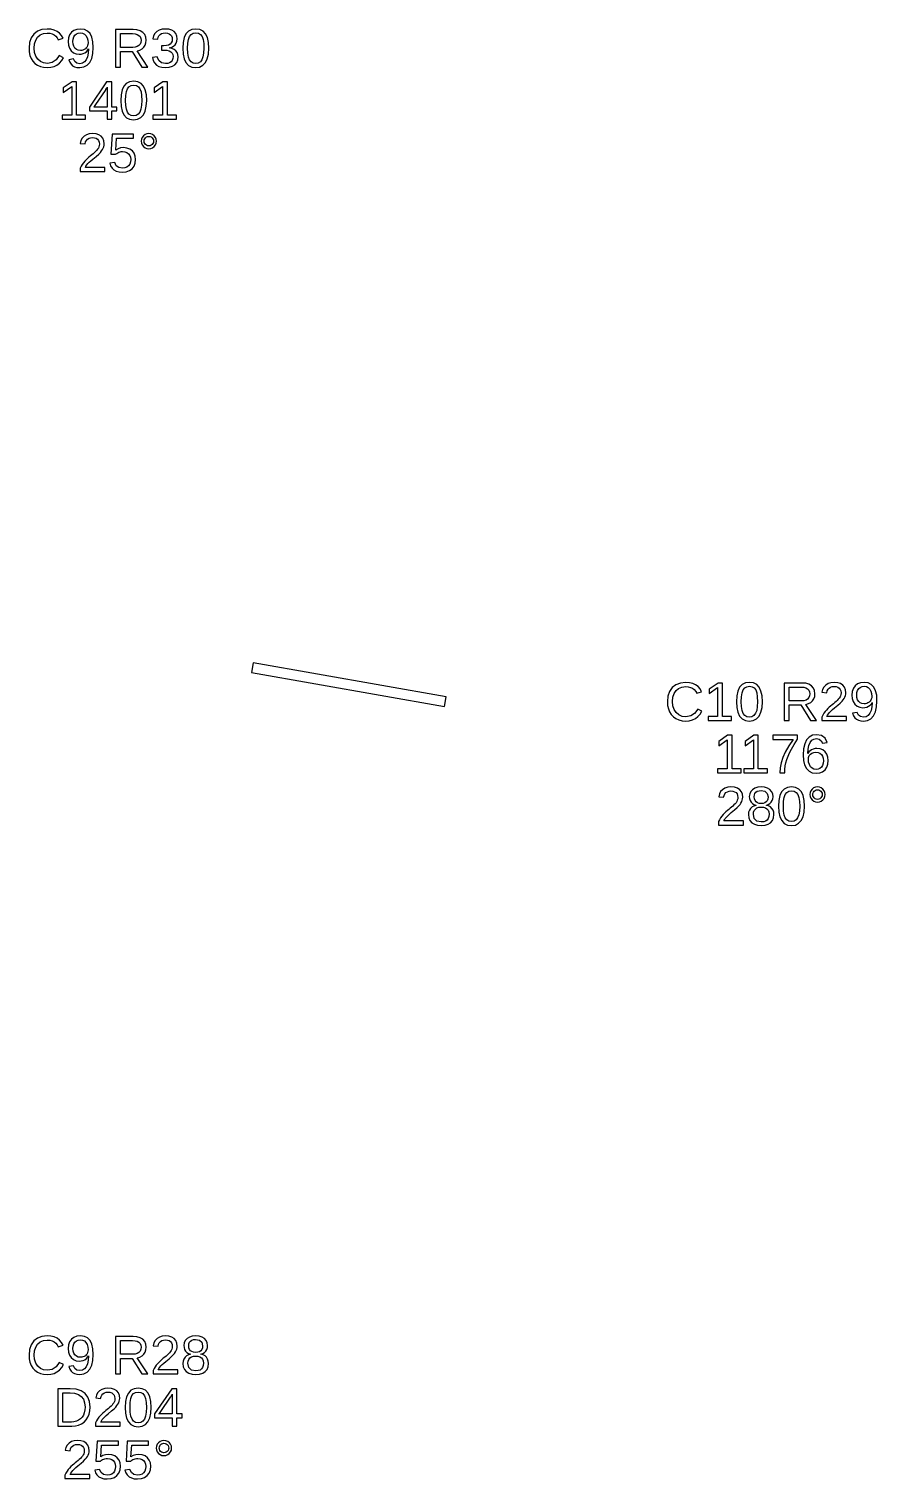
# Model space of a CAD drawing. Extents: x 194 to 2890, y 45 to 1503.
# Drawn here: x 1060.3 to 1190, y 1256 to 1478 of the extents above; entities that cross this region are included whole.
import ezdxf

# ---------------------------------------------------------------- set-up
doc = ezdxf.new("R2010")
doc.units = 0
doc.layers.get('0').update_dxf_attribs({"linetype": 'CONTINUOUS'})

msp = doc.modelspace()

# ---------------------------------------------------------------- linework, layer by layer
for points in [[(1063.63, 1472.09), (1064.13, 1472.22), (1064.58, 1472.44), (1064.97, 1472.73), (1065.3, 1473.11), (1065.57, 1473.56), (1064.94, 1473.88), (1064.47, 1473.22), (1063.86, 1472.82), (1063.13, 1472.69), (1062.54, 1472.76), (1062.05, 1472.97), (1061.64, 1473.33), (1061.33, 1473.8), (1061.15, 1474.37), (1061.08, 1475.02), (1061.14, 1475.68), (1061.32, 1476.24), (1061.61, 1476.7), (1062.01, 1477.04), (1062.51, 1477.25), (1063.09, 1477.32), (1063.48, 1477.29), (1063.83, 1477.2), (1064.14, 1477.05), (1064.41, 1476.85), (1064.62, 1476.59), (1064.78, 1476.29), (1065.52, 1476.53), (1065.29, 1476.96), (1064.99, 1477.31), (1064.62, 1477.59), (1064.17, 1477.79), (1063.66, 1477.91), (1063.09, 1477.95), (1062.28, 1477.86), (1061.59, 1477.6), (1061.04, 1477.17), (1060.62, 1476.59), (1060.38, 1475.87), (1060.3, 1475.02), (1060.33, 1474.44), (1060.44, 1473.91), (1060.63, 1473.44), (1060.88, 1473.03), (1061.2, 1472.68), (1061.59, 1472.41), (1062.04, 1472.21), (1062.54, 1472.09), (1063.09, 1472.05)], [(1068.67, 1472.14), (1069.18, 1472.4), (1069.59, 1472.84), (1069.89, 1473.45), (1070.07, 1474.21), (1070.13, 1475.11), (1070.08, 1475.98), (1069.91, 1476.69), (1069.64, 1477.24), (1069.26, 1477.64), (1068.78, 1477.87), (1068.19, 1477.95), (1067.63, 1477.89), (1067.17, 1477.72), (1066.79, 1477.44), (1066.51, 1477.05), (1066.34, 1476.58), (1066.28, 1476.02), (1066.33, 1475.48), (1066.49, 1475.01), (1066.74, 1474.62), (1067.09, 1474.32), (1067.5, 1474.15), (1067.98, 1474.09), (1068.29, 1474.11), (1068.58, 1474.19), (1068.85, 1474.31), (1069.09, 1474.47), (1069.27, 1474.67), (1069.41, 1474.9), (1069.36, 1474.23), (1069.24, 1473.67), (1069.04, 1473.23), (1068.78, 1472.9), (1068.46, 1472.71), (1068.07, 1472.64), (1067.63, 1472.72), (1067.3, 1472.96), (1067.1, 1473.36), (1066.4, 1473.25), (1066.54, 1472.86), (1066.73, 1472.56), (1066.98, 1472.33), (1067.28, 1472.18), (1067.64, 1472.08), (1068.06, 1472.05)], [(1074.3, 1474.51), (1076.09, 1474.51), (1077.58, 1472.13), (1078.47, 1472.13), (1076.84, 1474.6), (1077.25, 1474.71), (1077.59, 1474.9), (1077.87, 1475.15), (1078.08, 1475.46), (1078.2, 1475.82), (1078.24, 1476.22), (1078.19, 1476.7), (1078.01, 1477.1), (1077.72, 1477.43), (1077.32, 1477.67), (1076.82, 1477.82), (1076.22, 1477.86), (1073.52, 1477.86), (1073.52, 1472.13), (1074.3, 1472.13)], [(1081.76, 1472.1), (1082.24, 1472.24), (1082.62, 1472.49), (1082.9, 1472.82), (1083.07, 1473.23), (1083.13, 1473.71), (1083.09, 1474.06), (1082.97, 1474.36), (1082.77, 1474.63), (1082.5, 1474.83), (1082.16, 1474.98), (1081.77, 1475.06), (1081.77, 1475.07), (1082.13, 1475.18), (1082.42, 1475.33), (1082.66, 1475.54), (1082.83, 1475.79), (1082.93, 1476.09), (1082.97, 1476.43), (1082.91, 1476.87), (1082.76, 1477.25), (1082.49, 1477.55), (1082.13, 1477.77), (1081.68, 1477.91), (1081.15, 1477.95), (1080.65, 1477.91), (1080.22, 1477.77), (1079.86, 1477.56), (1079.57, 1477.26), (1079.37, 1476.89), (1079.27, 1476.46), (1080.01, 1476.4), (1080.07, 1476.68), (1080.19, 1476.91), (1080.36, 1477.1), (1080.58, 1477.24), (1080.84, 1477.32), (1081.14, 1477.35), (1081.47, 1477.32), (1081.73, 1477.23), (1081.94, 1477.08), (1082.09, 1476.88), (1082.19, 1476.64), (1082.22, 1476.35), (1082.18, 1476.07), (1082.07, 1475.83), (1081.88, 1475.63), (1081.63, 1475.48), (1081.32, 1475.4), (1080.95, 1475.37), (1080.55, 1475.37), (1080.55, 1474.73), (1080.97, 1474.73), (1081.38, 1474.7), (1081.73, 1474.61), (1082.01, 1474.47), (1082.21, 1474.27), (1082.33, 1474.03), (1082.37, 1473.74), (1082.33, 1473.41), (1082.23, 1473.14), (1082.05, 1472.93), (1081.81, 1472.78), (1081.52, 1472.69), (1081.18, 1472.66), (1080.55, 1472.77), (1080.14, 1473.11), (1079.93, 1473.67), (1079.18, 1473.6), (1079.29, 1473.13), (1079.49, 1472.75), (1079.79, 1472.44), (1080.18, 1472.22), (1080.64, 1472.09), (1081.18, 1472.05)], [(1086.41, 1472.13), (1086.9, 1472.39), (1087.3, 1472.81), (1087.58, 1473.39), (1087.75, 1474.12), (1087.8, 1475), (1087.75, 1475.89), (1087.59, 1476.63), (1087.32, 1477.21), (1086.94, 1477.62), (1086.44, 1477.87), (1085.82, 1477.95), (1085.19, 1477.87), (1084.68, 1477.62), (1084.3, 1477.21), (1084.03, 1476.64), (1083.87, 1475.9), (1083.82, 1475), (1083.87, 1474.11), (1084.04, 1473.38), (1084.31, 1472.8), (1084.7, 1472.38), (1085.2, 1472.13), (1085.8, 1472.05)], [(1067.83, 1474.71), (1067.56, 1474.83), (1067.33, 1475.03), (1067.16, 1475.3), (1067.06, 1475.63), (1067.03, 1476.02), (1067.06, 1476.4), (1067.16, 1476.73), (1067.33, 1477), (1067.56, 1477.2), (1067.84, 1477.32), (1068.16, 1477.36), (1068.5, 1477.31), (1068.78, 1477.17), (1069.02, 1476.93), (1069.19, 1476.62), (1069.3, 1476.25), (1069.33, 1475.82), (1069.32, 1475.6), (1069.26, 1475.4), (1069.18, 1475.22), (1069.06, 1475.06), (1068.92, 1474.92), (1068.75, 1474.81), (1068.56, 1474.73), (1068.36, 1474.68), (1068.16, 1474.67)], [(1074.3, 1475.13), (1074.3, 1477.24), (1076.14, 1477.24), (1076.54, 1477.21), (1076.86, 1477.13), (1077.12, 1476.98), (1077.31, 1476.78), (1077.42, 1476.52), (1077.46, 1476.22), (1077.43, 1475.9), (1077.31, 1475.63), (1077.13, 1475.41), (1076.87, 1475.25), (1076.56, 1475.16), (1076.18, 1475.13)], [(1085.41, 1472.71), (1085.1, 1472.9), (1084.86, 1473.21), (1084.69, 1473.66), (1084.59, 1474.26), (1084.56, 1475), (1084.59, 1475.76), (1084.69, 1476.36), (1084.85, 1476.81), (1085.09, 1477.11), (1085.42, 1477.29), (1085.82, 1477.36), (1086.22, 1477.29), (1086.54, 1477.11), (1086.77, 1476.8), (1086.93, 1476.35), (1087.03, 1475.75), (1087.06, 1475), (1087.02, 1474.27), (1086.92, 1473.68), (1086.76, 1473.23), (1086.52, 1472.91), (1086.2, 1472.71), (1085.81, 1472.65)], [(1068.96, 1464.75), (1067.56, 1464.75), (1067.56, 1469.86), (1066.89, 1469.86), (1065.53, 1468.93), (1065.53, 1468.24), (1066.83, 1469.16), (1066.83, 1464.75), (1065.37, 1464.75), (1065.37, 1464.13), (1068.96, 1464.13)], [(1072.95, 1465.43), (1073.76, 1465.43), (1073.76, 1466.01), (1072.95, 1466.01), (1072.95, 1469.86), (1072.18, 1469.86), (1069.56, 1466), (1069.56, 1465.43), (1072.26, 1465.43), (1072.26, 1464.13), (1072.95, 1464.13)], [(1070.23, 1466.01), (1070.3, 1466.09), (1070.52, 1466.39), (1071.99, 1468.55), (1072.03, 1468.62), (1072.08, 1468.71), (1072.14, 1468.82), (1072.2, 1468.93), (1072.24, 1469), (1072.26, 1469.04), (1072.26, 1466.01)], [(1076.91, 1464.13), (1077.41, 1464.39), (1077.8, 1464.81), (1078.08, 1465.39), (1078.25, 1466.12), (1078.31, 1467), (1078.26, 1467.89), (1078.09, 1468.63), (1077.83, 1469.21), (1077.45, 1469.62), (1076.95, 1469.87), (1076.33, 1469.95), (1075.7, 1469.87), (1075.19, 1469.62), (1074.81, 1469.21), (1074.54, 1468.64), (1074.38, 1467.9), (1074.33, 1467), (1074.38, 1466.11), (1074.55, 1465.38), (1074.82, 1464.8), (1075.21, 1464.38), (1075.7, 1464.13), (1076.31, 1464.05)], [(1075.92, 1464.71), (1075.6, 1464.9), (1075.37, 1465.21), (1075.2, 1465.66), (1075.1, 1466.26), (1075.07, 1467), (1075.1, 1467.76), (1075.2, 1468.36), (1075.36, 1468.81), (1075.6, 1469.11), (1075.92, 1469.29), (1076.33, 1469.36), (1076.73, 1469.29), (1077.04, 1469.11), (1077.28, 1468.8), (1077.44, 1468.35), (1077.53, 1467.75), (1077.56, 1467), (1077.53, 1466.27), (1077.43, 1465.68), (1077.26, 1465.23), (1077.02, 1464.91), (1076.71, 1464.71), (1076.32, 1464.65)], [(1082.86, 1464.75), (1081.47, 1464.75), (1081.47, 1469.86), (1080.79, 1469.86), (1079.44, 1468.93), (1079.44, 1468.24), (1080.73, 1469.16), (1080.73, 1464.75), (1079.27, 1464.75), (1079.27, 1464.13), (1082.86, 1464.13)], [(1071.91, 1456.75), (1068.92, 1456.75), (1069.02, 1456.95), (1069.16, 1457.14), (1069.32, 1457.35), (1069.53, 1457.56), (1069.78, 1457.79), (1070.07, 1458.04), (1070.57, 1458.46), (1070.96, 1458.8), (1071.22, 1459.06), (1071.4, 1459.28), (1071.55, 1459.5), (1071.67, 1459.72), (1071.76, 1459.94), (1071.81, 1460.16), (1071.82, 1460.38), (1071.77, 1460.84), (1071.62, 1461.23), (1071.36, 1461.54), (1071, 1461.77), (1070.56, 1461.9), (1070.03, 1461.95), (1069.53, 1461.9), (1069.1, 1461.77), (1068.73, 1461.54), (1068.45, 1461.24), (1068.25, 1460.88), (1068.15, 1460.45), (1068.9, 1460.38), (1068.96, 1460.66), (1069.08, 1460.9), (1069.26, 1461.09), (1069.48, 1461.23), (1069.73, 1461.32), (1070.03, 1461.35), (1070.33, 1461.32), (1070.59, 1461.23), (1070.8, 1461.09), (1070.95, 1460.89), (1071.04, 1460.65), (1071.07, 1460.35), (1071.05, 1460.13), (1071, 1459.92), (1070.91, 1459.73), (1070.79, 1459.55), (1070.65, 1459.37), (1070.49, 1459.2), (1070.31, 1459.03), (1070.12, 1458.86), (1069.91, 1458.69), (1069.69, 1458.52), (1069.47, 1458.34), (1069.25, 1458.15), (1069.04, 1457.94), (1068.83, 1457.72), (1068.62, 1457.49), (1068.44, 1457.23), (1068.27, 1456.95), (1068.12, 1456.65), (1068.12, 1456.13), (1071.91, 1456.13)], [(1075.17, 1456.11), (1075.67, 1456.28), (1076.08, 1456.57), (1076.38, 1456.96), (1076.56, 1457.44), (1076.62, 1458), (1076.56, 1458.5), (1076.39, 1458.93), (1076.12, 1459.29), (1075.74, 1459.57), (1075.29, 1459.73), (1074.77, 1459.79), (1074.32, 1459.75), (1073.93, 1459.63), (1073.58, 1459.42), (1073.69, 1461.24), (1076.28, 1461.24), (1076.28, 1461.86), (1073.03, 1461.86), (1072.83, 1458.78), (1073.55, 1458.78), (1073.72, 1458.92), (1073.89, 1459.02), (1074.06, 1459.1), (1074.24, 1459.15), (1074.42, 1459.18), (1074.62, 1459.19), (1074.97, 1459.15), (1075.27, 1459.04), (1075.52, 1458.86), (1075.71, 1458.61), (1075.82, 1458.32), (1075.86, 1457.98), (1075.82, 1457.6), (1075.71, 1457.27), (1075.52, 1457), (1075.27, 1456.81), (1074.96, 1456.69), (1074.6, 1456.65), (1074.04, 1456.74), (1073.64, 1457.03), (1073.41, 1457.5), (1072.67, 1457.41), (1072.79, 1457.01), (1073, 1456.67), (1073.29, 1456.4), (1073.65, 1456.21), (1074.08, 1456.09), (1074.58, 1456.05)], [(1078.94, 1459.67), (1079.21, 1459.78), (1079.46, 1459.97), (1079.65, 1460.21), (1079.76, 1460.48), (1079.8, 1460.79), (1079.76, 1461.1), (1079.65, 1461.37), (1079.46, 1461.61), (1079.22, 1461.8), (1078.94, 1461.91), (1078.63, 1461.95), (1078.32, 1461.91), (1078.05, 1461.8), (1077.8, 1461.61), (1077.62, 1461.37), (1077.5, 1461.09), (1077.46, 1460.79), (1077.5, 1460.49), (1077.62, 1460.22), (1077.81, 1459.97), (1078.05, 1459.78), (1078.33, 1459.67), (1078.63, 1459.63)], [(1078.44, 1460.08), (1078.27, 1460.15), (1078.12, 1460.27), (1078, 1460.43), (1077.93, 1460.6), (1077.91, 1460.79), (1077.93, 1460.98), (1078, 1461.15), (1078.12, 1461.31), (1078.27, 1461.43), (1078.44, 1461.5), (1078.63, 1461.52), (1078.83, 1461.5), (1079, 1461.43), (1079.15, 1461.31), (1079.26, 1461.16), (1079.33, 1460.99), (1079.36, 1460.79), (1079.33, 1460.6), (1079.26, 1460.42), (1079.15, 1460.27), (1078.99, 1460.15), (1078.82, 1460.08), (1078.63, 1460.06)], [(1124.13, 1375.74), (1094.59, 1380.95), (1094.33, 1379.47), (1123.87, 1374.26)], [(1161.31, 1372.09), (1161.81, 1372.22), (1162.26, 1372.44), (1162.66, 1372.73), (1162.99, 1373.11), (1163.26, 1373.56), (1162.62, 1373.88), (1162.15, 1373.22), (1161.55, 1372.82), (1160.81, 1372.69), (1160.23, 1372.76), (1159.73, 1372.97), (1159.32, 1373.33), (1159.01, 1373.8), (1158.83, 1374.37), (1158.77, 1375.02), (1158.83, 1375.68), (1159, 1376.24), (1159.3, 1376.7), (1159.7, 1377.04), (1160.19, 1377.25), (1160.78, 1377.32), (1161.16, 1377.29), (1161.51, 1377.2), (1161.83, 1377.05), (1162.09, 1376.85), (1162.31, 1376.59), (1162.47, 1376.29), (1163.2, 1376.53), (1162.97, 1376.96), (1162.67, 1377.31), (1162.3, 1377.59), (1161.86, 1377.79), (1161.35, 1377.91), (1160.77, 1377.95), (1159.96, 1377.86), (1159.28, 1377.6), (1158.72, 1377.17), (1158.31, 1376.59), (1158.06, 1375.87), (1157.98, 1375.02), (1158.02, 1374.44), (1158.13, 1373.91), (1158.31, 1373.44), (1158.56, 1373.03), (1158.89, 1372.68), (1159.27, 1372.41), (1159.72, 1372.21), (1160.22, 1372.09), (1160.77, 1372.05)], [(1167.8, 1372.75), (1166.41, 1372.75), (1166.41, 1377.86), (1165.73, 1377.86), (1164.37, 1376.93), (1164.37, 1376.24), (1165.67, 1377.16), (1165.67, 1372.75), (1164.21, 1372.75), (1164.21, 1372.13), (1167.8, 1372.13)], [(1171.12, 1372.13), (1171.62, 1372.39), (1172.01, 1372.81), (1172.29, 1373.39), (1172.46, 1374.12), (1172.52, 1375), (1172.46, 1375.89), (1172.3, 1376.63), (1172.03, 1377.21), (1171.65, 1377.62), (1171.16, 1377.87), (1170.54, 1377.95), (1169.91, 1377.87), (1169.4, 1377.62), (1169.02, 1377.21), (1168.75, 1376.64), (1168.59, 1375.9), (1168.53, 1375), (1168.59, 1374.11), (1168.75, 1373.38), (1169.03, 1372.8), (1169.42, 1372.38), (1169.91, 1372.13), (1170.51, 1372.05)], [(1170.13, 1372.71), (1169.81, 1372.9), (1169.57, 1373.21), (1169.41, 1373.66), (1169.31, 1374.26), (1169.27, 1375), (1169.31, 1375.76), (1169.4, 1376.36), (1169.57, 1376.81), (1169.81, 1377.11), (1170.13, 1377.29), (1170.54, 1377.36), (1170.94, 1377.29), (1171.25, 1377.11), (1171.49, 1376.8), (1171.64, 1376.35), (1171.74, 1375.75), (1171.77, 1375), (1171.74, 1374.27), (1171.64, 1373.68), (1171.47, 1373.23), (1171.23, 1372.91), (1170.92, 1372.71), (1170.52, 1372.65)], [(1176.62, 1374.51), (1178.4, 1374.51), (1179.89, 1372.13), (1180.79, 1372.13), (1179.16, 1374.6), (1179.57, 1374.71), (1179.91, 1374.9), (1180.19, 1375.15), (1180.4, 1375.46), (1180.52, 1375.82), (1180.56, 1376.22), (1180.5, 1376.7), (1180.33, 1377.1), (1180.03, 1377.43), (1179.63, 1377.67), (1179.14, 1377.82), (1178.54, 1377.86), (1175.84, 1377.86), (1175.84, 1372.13), (1176.62, 1372.13)], [(1176.62, 1375.13), (1176.62, 1377.24), (1178.46, 1377.24), (1178.85, 1377.21), (1179.18, 1377.13), (1179.44, 1376.98), (1179.63, 1376.78), (1179.74, 1376.52), (1179.78, 1376.22), (1179.74, 1375.9), (1179.63, 1375.63), (1179.44, 1375.41), (1179.19, 1375.25), (1178.87, 1375.16), (1178.49, 1375.13)], [(1185.39, 1372.75), (1182.4, 1372.75), (1182.5, 1372.95), (1182.63, 1373.14), (1182.8, 1373.35), (1183, 1373.56), (1183.25, 1373.79), (1183.54, 1374.04), (1184.05, 1374.46), (1184.43, 1374.8), (1184.7, 1375.06), (1184.88, 1375.28), (1185.03, 1375.5), (1185.15, 1375.72), (1185.23, 1375.94), (1185.28, 1376.16), (1185.3, 1376.38), (1185.25, 1376.84), (1185.09, 1377.23), (1184.84, 1377.54), (1184.48, 1377.77), (1184.04, 1377.9), (1183.5, 1377.95), (1183.01, 1377.9), (1182.58, 1377.77), (1182.21, 1377.54), (1181.92, 1377.24), (1181.73, 1376.88), (1181.63, 1376.45), (1182.38, 1376.38), (1182.44, 1376.66), (1182.56, 1376.9), (1182.73, 1377.09), (1182.95, 1377.23), (1183.21, 1377.32), (1183.5, 1377.35), (1183.81, 1377.32), (1184.06, 1377.23), (1184.27, 1377.09), (1184.43, 1376.89), (1184.52, 1376.65), (1184.55, 1376.35), (1184.53, 1376.13), (1184.48, 1375.92), (1184.39, 1375.73), (1184.27, 1375.55), (1184.13, 1375.37), (1183.97, 1375.2), (1183.79, 1375.03), (1183.59, 1374.86), (1183.38, 1374.69), (1183.17, 1374.52), (1182.95, 1374.34), (1182.73, 1374.15), (1182.51, 1373.94), (1182.3, 1373.72), (1182.1, 1373.49), (1181.91, 1373.23), (1181.74, 1372.95), (1181.59, 1372.65), (1181.59, 1372.13), (1185.39, 1372.13)], [(1188.59, 1372.14), (1189.1, 1372.4), (1189.51, 1372.84), (1189.81, 1373.45), (1189.99, 1374.21), (1190.05, 1375.11), (1190, 1375.98), (1189.83, 1376.69), (1189.56, 1377.24), (1189.18, 1377.64), (1188.7, 1377.87), (1188.11, 1377.95), (1187.55, 1377.89), (1187.09, 1377.72), (1186.71, 1377.44), (1186.43, 1377.05), (1186.26, 1376.58), (1186.2, 1376.02), (1186.25, 1375.48), (1186.41, 1375.01), (1186.66, 1374.62), (1187.01, 1374.32), (1187.42, 1374.15), (1187.9, 1374.09), (1188.21, 1374.11), (1188.5, 1374.19), (1188.77, 1374.31), (1189.01, 1374.47), (1189.19, 1374.67), (1189.33, 1374.9), (1189.28, 1374.23), (1189.16, 1373.67), (1188.96, 1373.23), (1188.7, 1372.9), (1188.38, 1372.71), (1187.99, 1372.64), (1187.55, 1372.72), (1187.22, 1372.96), (1187.02, 1373.36), (1186.32, 1373.25), (1186.46, 1372.86), (1186.65, 1372.56), (1186.9, 1372.33), (1187.2, 1372.18), (1187.56, 1372.08), (1187.97, 1372.05)], [(1187.75, 1374.71), (1187.48, 1374.83), (1187.25, 1375.03), (1187.08, 1375.3), (1186.98, 1375.63), (1186.95, 1376.02), (1186.98, 1376.4), (1187.08, 1376.73), (1187.25, 1377), (1187.48, 1377.2), (1187.76, 1377.32), (1188.08, 1377.36), (1188.42, 1377.31), (1188.7, 1377.17), (1188.94, 1376.93), (1189.11, 1376.62), (1189.22, 1376.25), (1189.25, 1375.82), (1189.24, 1375.6), (1189.18, 1375.4), (1189.1, 1375.22), (1188.98, 1375.06), (1188.84, 1374.92), (1188.67, 1374.81), (1188.48, 1374.73), (1188.28, 1374.68), (1188.08, 1374.67)], [(1169.27, 1364.75), (1167.87, 1364.75), (1167.87, 1369.86), (1167.2, 1369.86), (1165.84, 1368.93), (1165.84, 1368.24), (1167.14, 1369.16), (1167.14, 1364.75), (1165.67, 1364.75), (1165.67, 1364.13), (1169.27, 1364.13)], [(1173.28, 1364.75), (1171.89, 1364.75), (1171.89, 1369.86), (1171.21, 1369.86), (1169.86, 1368.93), (1169.86, 1368.24), (1171.15, 1369.16), (1171.15, 1364.75), (1169.69, 1364.75), (1169.69, 1364.13), (1173.28, 1364.13)], [(1175.96, 1364.65), (1176.02, 1365.17), (1176.12, 1365.67), (1176.26, 1366.16), (1176.44, 1366.66), (1176.67, 1367.17), (1176.96, 1367.74), (1177.38, 1368.44), (1177.91, 1369.27), (1177.91, 1369.86), (1174.12, 1369.86), (1174.12, 1369.24), (1177.2, 1369.24), (1176.54, 1368.23), (1176.02, 1367.3), (1175.64, 1366.44), (1175.38, 1365.65), (1175.23, 1364.88), (1175.18, 1364.13), (1175.94, 1364.13)], [(1181.28, 1364.11), (1181.73, 1364.28), (1182.1, 1364.57), (1182.37, 1364.97), (1182.54, 1365.44), (1182.59, 1366.01), (1182.54, 1366.53), (1182.39, 1366.97), (1182.13, 1367.34), (1181.78, 1367.62), (1181.36, 1367.78), (1180.87, 1367.84), (1180.57, 1367.82), (1180.29, 1367.75), (1180.04, 1367.64), (1179.81, 1367.5), (1179.63, 1367.31), (1179.48, 1367.08), (1179.52, 1367.76), (1179.63, 1368.32), (1179.82, 1368.77), (1180.08, 1369.1), (1180.4, 1369.29), (1180.79, 1369.36), (1181.22, 1369.28), (1181.53, 1369.04), (1181.73, 1368.66), (1182.43, 1368.78), (1182.1, 1369.43), (1181.56, 1369.82), (1180.8, 1369.95), (1180.19, 1369.86), (1179.69, 1369.6), (1179.28, 1369.15), (1178.99, 1368.54), (1178.81, 1367.78), (1178.75, 1366.87), (1178.81, 1366.02), (1178.98, 1365.32), (1179.26, 1364.77), (1179.65, 1364.37), (1180.15, 1364.13), (1180.74, 1364.05)], [(1180.4, 1364.69), (1180.12, 1364.83), (1179.88, 1365.06), (1179.7, 1365.37), (1179.59, 1365.73), (1179.55, 1366.15), (1179.59, 1366.47), (1179.69, 1366.75), (1179.87, 1366.97), (1180.1, 1367.14), (1180.37, 1367.24), (1180.69, 1367.27), (1181.03, 1367.24), (1181.31, 1367.12), (1181.54, 1366.93), (1181.71, 1366.68), (1181.81, 1366.36), (1181.85, 1365.97), (1181.82, 1365.59), (1181.72, 1365.26), (1181.55, 1365), (1181.32, 1364.8), (1181.05, 1364.68), (1180.72, 1364.64)], [(1169.6, 1356.75), (1166.61, 1356.75), (1166.71, 1356.95), (1166.84, 1357.14), (1167.01, 1357.35), (1167.21, 1357.56), (1167.46, 1357.79), (1167.75, 1358.04), (1168.26, 1358.46), (1168.64, 1358.8), (1168.9, 1359.06), (1169.09, 1359.28), (1169.24, 1359.5), (1169.36, 1359.72), (1169.44, 1359.94), (1169.49, 1360.16), (1169.51, 1360.38), (1169.46, 1360.84), (1169.3, 1361.23), (1169.04, 1361.54), (1168.69, 1361.77), (1168.24, 1361.9), (1167.71, 1361.95), (1167.21, 1361.9), (1166.78, 1361.77), (1166.42, 1361.54), (1166.13, 1361.24), (1165.93, 1360.88), (1165.83, 1360.45), (1166.58, 1360.38), (1166.65, 1360.66), (1166.76, 1360.9), (1166.94, 1361.09), (1167.16, 1361.23), (1167.42, 1361.32), (1167.71, 1361.35), (1168.01, 1361.32), (1168.27, 1361.23), (1168.48, 1361.09), (1168.63, 1360.89), (1168.72, 1360.65), (1168.75, 1360.35), (1168.74, 1360.13), (1168.68, 1359.92), (1168.59, 1359.73), (1168.48, 1359.55), (1168.34, 1359.37), (1168.17, 1359.2), (1167.99, 1359.03), (1167.8, 1358.86), (1167.59, 1358.69), (1167.37, 1358.52), (1167.16, 1358.34), (1166.94, 1358.15), (1166.72, 1357.94), (1166.51, 1357.72), (1166.31, 1357.49), (1166.12, 1357.23), (1165.95, 1356.95), (1165.8, 1356.65), (1165.8, 1356.13), (1169.6, 1356.13)], [(1172.92, 1356.1), (1173.4, 1356.25), (1173.78, 1356.49), (1174.06, 1356.83), (1174.23, 1357.24), (1174.29, 1357.73), (1174.25, 1358.09), (1174.15, 1358.4), (1173.98, 1358.67), (1173.75, 1358.89), (1173.47, 1359.05), (1173.13, 1359.14), (1173.13, 1359.15), (1173.42, 1359.25), (1173.67, 1359.4), (1173.87, 1359.61), (1174.03, 1359.87), (1174.12, 1360.16), (1174.15, 1360.47), (1174.09, 1360.89), (1173.93, 1361.25), (1173.66, 1361.55), (1173.29, 1361.77), (1172.84, 1361.91), (1172.32, 1361.95), (1171.81, 1361.9), (1171.37, 1361.77), (1171, 1361.54), (1170.73, 1361.24), (1170.57, 1360.89), (1170.51, 1360.48), (1170.54, 1360.17), (1170.63, 1359.88), (1170.78, 1359.62), (1170.99, 1359.41), (1171.23, 1359.25), (1171.52, 1359.15), (1171.52, 1359.13), (1171.21, 1359.04), (1170.93, 1358.89), (1170.7, 1358.67), (1170.52, 1358.39), (1170.41, 1358.08), (1170.38, 1357.72), (1170.44, 1357.23), (1170.61, 1356.82), (1170.9, 1356.49), (1171.29, 1356.24), (1171.77, 1356.1), (1172.34, 1356.05)], [(1172.01, 1359.45), (1171.75, 1359.54), (1171.54, 1359.68), (1171.39, 1359.88), (1171.29, 1360.13), (1171.26, 1360.43), (1171.29, 1360.73), (1171.38, 1360.97), (1171.53, 1361.16), (1171.74, 1361.3), (1172, 1361.38), (1172.32, 1361.4), (1172.91, 1361.3), (1173.27, 1360.97), (1173.39, 1360.43), (1173.36, 1360.11), (1173.27, 1359.85), (1173.11, 1359.66), (1172.91, 1359.53), (1172.64, 1359.45), (1172.33, 1359.42)], [(1177.56, 1356.13), (1178.06, 1356.39), (1178.45, 1356.81), (1178.73, 1357.39), (1178.9, 1358.12), (1178.96, 1359), (1178.91, 1359.89), (1178.75, 1360.63), (1178.48, 1361.21), (1178.1, 1361.62), (1177.6, 1361.87), (1176.98, 1361.95), (1176.35, 1361.87), (1175.84, 1361.62), (1175.46, 1361.21), (1175.19, 1360.64), (1175.03, 1359.9), (1174.98, 1359), (1175.03, 1358.11), (1175.2, 1357.38), (1175.47, 1356.8), (1175.86, 1356.38), (1176.35, 1356.13), (1176.96, 1356.05)], [(1176.57, 1356.71), (1176.25, 1356.9), (1176.02, 1357.21), (1175.85, 1357.66), (1175.75, 1358.26), (1175.72, 1359), (1175.75, 1359.76), (1175.85, 1360.36), (1176.01, 1360.81), (1176.25, 1361.11), (1176.57, 1361.29), (1176.98, 1361.36), (1177.38, 1361.29), (1177.7, 1361.11), (1177.93, 1360.8), (1178.09, 1360.35), (1178.18, 1359.75), (1178.22, 1359), (1178.18, 1358.27), (1178.08, 1357.68), (1177.91, 1357.23), (1177.68, 1356.91), (1177.36, 1356.71), (1176.97, 1356.65)], [(1181.25, 1359.67), (1181.53, 1359.78), (1181.77, 1359.97), (1181.96, 1360.21), (1182.08, 1360.48), (1182.12, 1360.79), (1182.08, 1361.1), (1181.97, 1361.37), (1181.78, 1361.61), (1181.53, 1361.8), (1181.26, 1361.91), (1180.95, 1361.95), (1180.64, 1361.91), (1180.36, 1361.8), (1180.12, 1361.61), (1179.93, 1361.37), (1179.82, 1361.09), (1179.78, 1360.79), (1179.82, 1360.49), (1179.93, 1360.22), (1180.13, 1359.97), (1180.37, 1359.78), (1180.64, 1359.67), (1180.95, 1359.63)], [(1180.76, 1360.08), (1180.59, 1360.15), (1180.44, 1360.27), (1180.32, 1360.43), (1180.25, 1360.6), (1180.23, 1360.79), (1180.25, 1360.98), (1180.32, 1361.15), (1180.44, 1361.31), (1180.59, 1361.43), (1180.76, 1361.5), (1180.95, 1361.52), (1181.14, 1361.5), (1181.31, 1361.43), (1181.46, 1361.31), (1181.58, 1361.16), (1181.65, 1360.99), (1181.67, 1360.79), (1181.65, 1360.6), (1181.58, 1360.42), (1181.46, 1360.27), (1181.31, 1360.15), (1181.14, 1360.08), (1180.95, 1360.06)], [(1171.67, 1356.73), (1171.27, 1357.13), (1171.14, 1357.78), (1171.17, 1358.1), (1171.27, 1358.36), (1171.45, 1358.58), (1171.68, 1358.74), (1171.97, 1358.84), (1172.32, 1358.87), (1172.67, 1358.84), (1172.97, 1358.75), (1173.21, 1358.6), (1173.39, 1358.39), (1173.49, 1358.13), (1173.53, 1357.8), (1173.5, 1357.42), (1173.4, 1357.12), (1173.23, 1356.89), (1173.01, 1356.73), (1172.71, 1356.63), (1172.34, 1356.6)], [(1063.63, 1272.09), (1064.13, 1272.22), (1064.58, 1272.44), (1064.97, 1272.73), (1065.3, 1273.11), (1065.57, 1273.56), (1064.94, 1273.88), (1064.47, 1273.22), (1063.86, 1272.82), (1063.13, 1272.69), (1062.54, 1272.76), (1062.05, 1272.97), (1061.64, 1273.33), (1061.33, 1273.8), (1061.15, 1274.37), (1061.08, 1275.02), (1061.14, 1275.68), (1061.32, 1276.24), (1061.61, 1276.7), (1062.01, 1277.04), (1062.51, 1277.25), (1063.09, 1277.32), (1063.48, 1277.29), (1063.83, 1277.2), (1064.14, 1277.05), (1064.41, 1276.85), (1064.62, 1276.59), (1064.78, 1276.29), (1065.52, 1276.53), (1065.29, 1276.96), (1064.99, 1277.31), (1064.62, 1277.59), (1064.17, 1277.79), (1063.66, 1277.91), (1063.09, 1277.95), (1062.28, 1277.86), (1061.59, 1277.6), (1061.04, 1277.17), (1060.62, 1276.59), (1060.38, 1275.87), (1060.3, 1275.02), (1060.33, 1274.44), (1060.44, 1273.91), (1060.63, 1273.44), (1060.88, 1273.03), (1061.2, 1272.68), (1061.59, 1272.41), (1062.04, 1272.21), (1062.54, 1272.09), (1063.09, 1272.05)], [(1068.67, 1272.14), (1069.18, 1272.4), (1069.59, 1272.84), (1069.89, 1273.45), (1070.07, 1274.21), (1070.13, 1275.11), (1070.08, 1275.98), (1069.91, 1276.69), (1069.64, 1277.24), (1069.26, 1277.64), (1068.78, 1277.87), (1068.19, 1277.95), (1067.63, 1277.89), (1067.17, 1277.72), (1066.79, 1277.44), (1066.51, 1277.05), (1066.34, 1276.58), (1066.28, 1276.02), (1066.33, 1275.48), (1066.49, 1275.01), (1066.74, 1274.62), (1067.09, 1274.32), (1067.5, 1274.15), (1067.98, 1274.09), (1068.29, 1274.11), (1068.58, 1274.19), (1068.85, 1274.31), (1069.09, 1274.47), (1069.27, 1274.67), (1069.41, 1274.9), (1069.36, 1274.23), (1069.24, 1273.67), (1069.04, 1273.23), (1068.78, 1272.9), (1068.46, 1272.71), (1068.07, 1272.64), (1067.63, 1272.72), (1067.3, 1272.96), (1067.1, 1273.36), (1066.4, 1273.25), (1066.54, 1272.86), (1066.73, 1272.56), (1066.98, 1272.33), (1067.28, 1272.18), (1067.64, 1272.08), (1068.06, 1272.05)], [(1067.83, 1274.71), (1067.56, 1274.83), (1067.33, 1275.03), (1067.16, 1275.3), (1067.06, 1275.63), (1067.03, 1276.02), (1067.06, 1276.4), (1067.16, 1276.73), (1067.33, 1277), (1067.56, 1277.2), (1067.84, 1277.32), (1068.16, 1277.36), (1068.5, 1277.31), (1068.78, 1277.17), (1069.02, 1276.93), (1069.19, 1276.62), (1069.3, 1276.25), (1069.33, 1275.82), (1069.32, 1275.6), (1069.26, 1275.4), (1069.18, 1275.22), (1069.06, 1275.06), (1068.92, 1274.92), (1068.75, 1274.81), (1068.56, 1274.73), (1068.36, 1274.68), (1068.16, 1274.67)], [(1074.3, 1274.51), (1076.09, 1274.51), (1077.58, 1272.13), (1078.47, 1272.13), (1076.84, 1274.6), (1077.25, 1274.71), (1077.59, 1274.9), (1077.87, 1275.15), (1078.08, 1275.46), (1078.2, 1275.82), (1078.24, 1276.22), (1078.19, 1276.7), (1078.01, 1277.1), (1077.72, 1277.43), (1077.32, 1277.67), (1076.82, 1277.82), (1076.22, 1277.86), (1073.52, 1277.86), (1073.52, 1272.13), (1074.3, 1272.13)], [(1074.3, 1275.13), (1074.3, 1277.24), (1076.14, 1277.24), (1076.54, 1277.21), (1076.86, 1277.13), (1077.12, 1276.98), (1077.31, 1276.78), (1077.42, 1276.52), (1077.46, 1276.22), (1077.43, 1275.9), (1077.31, 1275.63), (1077.13, 1275.41), (1076.87, 1275.25), (1076.56, 1275.16), (1076.18, 1275.13)], [(1083.07, 1272.75), (1080.08, 1272.75), (1080.18, 1272.95), (1080.31, 1273.14), (1080.48, 1273.35), (1080.69, 1273.56), (1080.94, 1273.79), (1081.23, 1274.04), (1081.73, 1274.46), (1082.12, 1274.8), (1082.38, 1275.06), (1082.56, 1275.28), (1082.71, 1275.5), (1082.83, 1275.72), (1082.92, 1275.94), (1082.97, 1276.16), (1082.98, 1276.38), (1082.93, 1276.84), (1082.78, 1277.23), (1082.52, 1277.54), (1082.16, 1277.77), (1081.72, 1277.9), (1081.19, 1277.95), (1080.69, 1277.9), (1080.26, 1277.77), (1079.89, 1277.54), (1079.61, 1277.24), (1079.41, 1276.88), (1079.31, 1276.45), (1080.06, 1276.38), (1080.12, 1276.66), (1080.24, 1276.9), (1080.41, 1277.09), (1080.64, 1277.23), (1080.89, 1277.32), (1081.19, 1277.35), (1081.49, 1277.32), (1081.75, 1277.23), (1081.95, 1277.09), (1082.11, 1276.89), (1082.2, 1276.65), (1082.23, 1276.35), (1082.21, 1276.13), (1082.16, 1275.92), (1082.07, 1275.73), (1081.95, 1275.55), (1081.81, 1275.37), (1081.65, 1275.2), (1081.47, 1275.03), (1081.27, 1274.86), (1081.07, 1274.69), (1080.85, 1274.52), (1080.63, 1274.34), (1080.41, 1274.15), (1080.2, 1273.94), (1079.99, 1273.72), (1079.78, 1273.49), (1079.59, 1273.23), (1079.43, 1272.95), (1079.28, 1272.65), (1079.28, 1272.13), (1083.07, 1272.13)], [(1086.39, 1272.1), (1086.88, 1272.25), (1087.26, 1272.49), (1087.54, 1272.83), (1087.71, 1273.24), (1087.77, 1273.73), (1087.73, 1274.09), (1087.63, 1274.4), (1087.46, 1274.67), (1087.23, 1274.89), (1086.94, 1275.05), (1086.61, 1275.14), (1086.61, 1275.15), (1086.9, 1275.25), (1087.15, 1275.4), (1087.35, 1275.61), (1087.5, 1275.87), (1087.59, 1276.16), (1087.62, 1276.47), (1087.57, 1276.89), (1087.4, 1277.25), (1087.13, 1277.55), (1086.77, 1277.77), (1086.32, 1277.91), (1085.8, 1277.95), (1085.28, 1277.9), (1084.84, 1277.77), (1084.48, 1277.54), (1084.21, 1277.24), (1084.04, 1276.89), (1083.99, 1276.48), (1084.02, 1276.17), (1084.11, 1275.88), (1084.26, 1275.62), (1084.46, 1275.41), (1084.71, 1275.25), (1085, 1275.15), (1085, 1275.13), (1084.68, 1275.04), (1084.41, 1274.89), (1084.18, 1274.67), (1084, 1274.39), (1083.89, 1274.08), (1083.86, 1273.72), (1083.91, 1273.23), (1084.09, 1272.82), (1084.37, 1272.49), (1084.76, 1272.24), (1085.24, 1272.1), (1085.81, 1272.05)], [(1085.49, 1275.45), (1085.23, 1275.54), (1085.02, 1275.68), (1084.86, 1275.88), (1084.77, 1276.13), (1084.74, 1276.43), (1084.77, 1276.73), (1084.86, 1276.97), (1085.01, 1277.16), (1085.22, 1277.3), (1085.48, 1277.38), (1085.8, 1277.4), (1086.39, 1277.3), (1086.74, 1276.97), (1086.86, 1276.43), (1086.83, 1276.11), (1086.74, 1275.85), (1086.59, 1275.66), (1086.38, 1275.53), (1086.12, 1275.45), (1085.8, 1275.42)], [(1085.15, 1272.73), (1084.75, 1273.13), (1084.61, 1273.78), (1084.65, 1274.1), (1084.75, 1274.36), (1084.93, 1274.58), (1085.16, 1274.74), (1085.45, 1274.84), (1085.8, 1274.87), (1086.15, 1274.84), (1086.45, 1274.75), (1086.69, 1274.6), (1086.86, 1274.39), (1086.97, 1274.13), (1087, 1273.8), (1086.97, 1273.42), (1086.87, 1273.12), (1086.71, 1272.89), (1086.48, 1272.73), (1086.19, 1272.63), (1085.82, 1272.6)], [(1067.4, 1264.17), (1067.89, 1264.29), (1068.33, 1264.49), (1068.72, 1264.76), (1069.05, 1265.1), (1069.31, 1265.5), (1069.5, 1265.97), (1069.62, 1266.49), (1069.66, 1267.06), (1069.57, 1267.89), (1069.31, 1268.58), (1068.87, 1269.13), (1068.27, 1269.54), (1067.52, 1269.78), (1066.62, 1269.86), (1064.72, 1269.86), (1064.72, 1264.13), (1066.87, 1264.13)], [(1074.27, 1264.75), (1071.28, 1264.75), (1071.38, 1264.95), (1071.51, 1265.14), (1071.68, 1265.35), (1071.89, 1265.56), (1072.13, 1265.79), (1072.43, 1266.04), (1072.93, 1266.46), (1073.31, 1266.8), (1073.58, 1267.06), (1073.76, 1267.28), (1073.91, 1267.5), (1074.03, 1267.72), (1074.12, 1267.94), (1074.17, 1268.16), (1074.18, 1268.38), (1074.13, 1268.84), (1073.98, 1269.23), (1073.72, 1269.54), (1073.36, 1269.77), (1072.92, 1269.9), (1072.38, 1269.95), (1071.89, 1269.9), (1071.46, 1269.77), (1071.09, 1269.54), (1070.8, 1269.24), (1070.61, 1268.88), (1070.51, 1268.45), (1071.26, 1268.38), (1071.32, 1268.66), (1071.44, 1268.9), (1071.61, 1269.09), (1071.83, 1269.23), (1072.09, 1269.32), (1072.38, 1269.35), (1072.69, 1269.32), (1072.95, 1269.23), (1073.15, 1269.09), (1073.31, 1268.89), (1073.4, 1268.65), (1073.43, 1268.35), (1073.41, 1268.13), (1073.36, 1267.92), (1073.27, 1267.73), (1073.15, 1267.55), (1073.01, 1267.37), (1072.85, 1267.2), (1072.67, 1267.03), (1072.47, 1266.86), (1072.26, 1266.69), (1072.05, 1266.52), (1071.83, 1266.34), (1071.61, 1266.15), (1071.4, 1265.94), (1071.19, 1265.72), (1070.98, 1265.49), (1070.79, 1265.23), (1070.62, 1264.95), (1070.48, 1264.65), (1070.48, 1264.13), (1074.27, 1264.13)], [(1077.6, 1264.13), (1078.1, 1264.39), (1078.49, 1264.81), (1078.78, 1265.39), (1078.94, 1266.12), (1079, 1267), (1078.95, 1267.89), (1078.79, 1268.63), (1078.52, 1269.21), (1078.14, 1269.62), (1077.64, 1269.87), (1077.02, 1269.95), (1076.39, 1269.87), (1075.88, 1269.62), (1075.5, 1269.21), (1075.23, 1268.64), (1075.07, 1267.9), (1075.02, 1267), (1075.07, 1266.11), (1075.24, 1265.38), (1075.51, 1264.8), (1075.9, 1264.38), (1076.39, 1264.13), (1077, 1264.05)], [(1076.61, 1264.71), (1076.3, 1264.9), (1076.06, 1265.21), (1075.89, 1265.66), (1075.79, 1266.26), (1075.76, 1267), (1075.79, 1267.76), (1075.89, 1268.36), (1076.05, 1268.81), (1076.29, 1269.11), (1076.62, 1269.29), (1077.02, 1269.36), (1077.42, 1269.29), (1077.74, 1269.11), (1077.97, 1268.8), (1078.13, 1268.35), (1078.22, 1267.75), (1078.26, 1267), (1078.22, 1266.27), (1078.12, 1265.68), (1077.95, 1265.23), (1077.72, 1264.91), (1077.4, 1264.71), (1077.01, 1264.65)], [(1082.91, 1265.43), (1083.72, 1265.43), (1083.72, 1266.01), (1082.91, 1266.01), (1082.91, 1269.86), (1082.14, 1269.86), (1079.52, 1266), (1079.52, 1265.43), (1082.22, 1265.43), (1082.22, 1264.13), (1082.91, 1264.13)], [(1065.5, 1264.75), (1065.5, 1269.24), (1066.6, 1269.24), (1067.28, 1269.18), (1067.85, 1268.99), (1068.29, 1268.68), (1068.62, 1268.25), (1068.81, 1267.71), (1068.88, 1267.06), (1068.85, 1266.61), (1068.76, 1266.2), (1068.62, 1265.83), (1068.42, 1265.51), (1068.18, 1265.24), (1067.89, 1265.03), (1067.55, 1264.88), (1067.18, 1264.78), (1066.78, 1264.75)], [(1080.19, 1266.01), (1080.26, 1266.09), (1080.48, 1266.39), (1081.95, 1268.55), (1081.99, 1268.62), (1082.04, 1268.71), (1082.11, 1268.82), (1082.16, 1268.93), (1082.2, 1269), (1082.22, 1269.04), (1082.22, 1266.01)], [(1069.6, 1256.75), (1066.61, 1256.75), (1066.71, 1256.95), (1066.84, 1257.14), (1067.01, 1257.35), (1067.21, 1257.56), (1067.46, 1257.79), (1067.75, 1258.04), (1068.26, 1258.46), (1068.64, 1258.8), (1068.9, 1259.06), (1069.09, 1259.28), (1069.24, 1259.5), (1069.36, 1259.72), (1069.44, 1259.94), (1069.49, 1260.16), (1069.51, 1260.38), (1069.46, 1260.84), (1069.3, 1261.23), (1069.04, 1261.54), (1068.69, 1261.77), (1068.24, 1261.9), (1067.71, 1261.95), (1067.21, 1261.9), (1066.78, 1261.77), (1066.42, 1261.54), (1066.13, 1261.24), (1065.93, 1260.88), (1065.83, 1260.45), (1066.58, 1260.38), (1066.65, 1260.66), (1066.76, 1260.9), (1066.94, 1261.09), (1067.16, 1261.23), (1067.42, 1261.32), (1067.71, 1261.35), (1068.01, 1261.32), (1068.27, 1261.23), (1068.48, 1261.09), (1068.63, 1260.89), (1068.72, 1260.65), (1068.75, 1260.35), (1068.74, 1260.13), (1068.68, 1259.92), (1068.59, 1259.73), (1068.48, 1259.55), (1068.34, 1259.37), (1068.17, 1259.2), (1067.99, 1259.03), (1067.8, 1258.86), (1067.59, 1258.69), (1067.37, 1258.52), (1067.16, 1258.34), (1066.94, 1258.15), (1066.72, 1257.94), (1066.51, 1257.72), (1066.31, 1257.49), (1066.12, 1257.23), (1065.95, 1256.95), (1065.8, 1256.65), (1065.8, 1256.13), (1069.6, 1256.13)], [(1072.86, 1256.11), (1073.36, 1256.28), (1073.76, 1256.57), (1074.06, 1256.96), (1074.24, 1257.44), (1074.3, 1258), (1074.25, 1258.5), (1074.08, 1258.93), (1073.8, 1259.29), (1073.43, 1259.57), (1072.98, 1259.73), (1072.45, 1259.79), (1072, 1259.75), (1071.61, 1259.63), (1071.27, 1259.42), (1071.38, 1261.24), (1073.97, 1261.24), (1073.97, 1261.86), (1070.71, 1261.86), (1070.52, 1258.78), (1071.23, 1258.78), (1071.4, 1258.92), (1071.57, 1259.02), (1071.75, 1259.1), (1071.92, 1259.15), (1072.11, 1259.18), (1072.3, 1259.19), (1072.65, 1259.15), (1072.95, 1259.04), (1073.2, 1258.86), (1073.39, 1258.61), (1073.5, 1258.32), (1073.54, 1257.98), (1073.5, 1257.6), (1073.39, 1257.27), (1073.21, 1257), (1072.96, 1256.81), (1072.65, 1256.69), (1072.28, 1256.65), (1071.72, 1256.74), (1071.33, 1257.03), (1071.09, 1257.5), (1070.35, 1257.41), (1070.48, 1257.01), (1070.68, 1256.67), (1070.97, 1256.4), (1071.34, 1256.21), (1071.77, 1256.09), (1072.27, 1256.05)], [(1077.49, 1256.11), (1077.99, 1256.28), (1078.4, 1256.57), (1078.7, 1256.96), (1078.88, 1257.44), (1078.94, 1258), (1078.88, 1258.5), (1078.71, 1258.93), (1078.43, 1259.29), (1078.06, 1259.57), (1077.61, 1259.73), (1077.08, 1259.79), (1076.64, 1259.75), (1076.24, 1259.63), (1075.9, 1259.42), (1076.01, 1261.24), (1078.6, 1261.24), (1078.6, 1261.86), (1075.34, 1261.86), (1075.15, 1258.78), (1075.87, 1258.78), (1076.04, 1258.92), (1076.21, 1259.02), (1076.38, 1259.1), (1076.56, 1259.15), (1076.74, 1259.18), (1076.93, 1259.19), (1077.29, 1259.15), (1077.59, 1259.04), (1077.84, 1258.86), (1078.03, 1258.61), (1078.14, 1258.32), (1078.17, 1257.98), (1078.14, 1257.6), (1078.03, 1257.27), (1077.84, 1257), (1077.59, 1256.81), (1077.28, 1256.69), (1076.92, 1256.65), (1076.36, 1256.74), (1075.96, 1257.03), (1075.73, 1257.5), (1074.98, 1257.41), (1075.11, 1257.01), (1075.32, 1256.67), (1075.61, 1256.4), (1075.97, 1256.21), (1076.4, 1256.09), (1076.9, 1256.05)], [(1081.25, 1259.67), (1081.53, 1259.78), (1081.77, 1259.97), (1081.96, 1260.21), (1082.08, 1260.48), (1082.12, 1260.79), (1082.08, 1261.1), (1081.97, 1261.37), (1081.78, 1261.61), (1081.53, 1261.8), (1081.26, 1261.91), (1080.95, 1261.95), (1080.64, 1261.91), (1080.36, 1261.8), (1080.12, 1261.61), (1079.93, 1261.37), (1079.82, 1261.09), (1079.78, 1260.79), (1079.82, 1260.49), (1079.93, 1260.22), (1080.13, 1259.97), (1080.37, 1259.78), (1080.64, 1259.67), (1080.95, 1259.63)], [(1080.76, 1260.08), (1080.59, 1260.15), (1080.44, 1260.27), (1080.32, 1260.43), (1080.25, 1260.6), (1080.23, 1260.79), (1080.25, 1260.98), (1080.32, 1261.15), (1080.44, 1261.31), (1080.59, 1261.43), (1080.76, 1261.5), (1080.95, 1261.52), (1081.14, 1261.5), (1081.31, 1261.43), (1081.46, 1261.31), (1081.58, 1261.16), (1081.65, 1260.99), (1081.67, 1260.79), (1081.65, 1260.6), (1081.58, 1260.42), (1081.46, 1260.27), (1081.31, 1260.15), (1081.14, 1260.08), (1080.95, 1260.06)]]:
    msp.add_lwpolyline(points, close=True)

doc.saveas('drawing.dxf')
